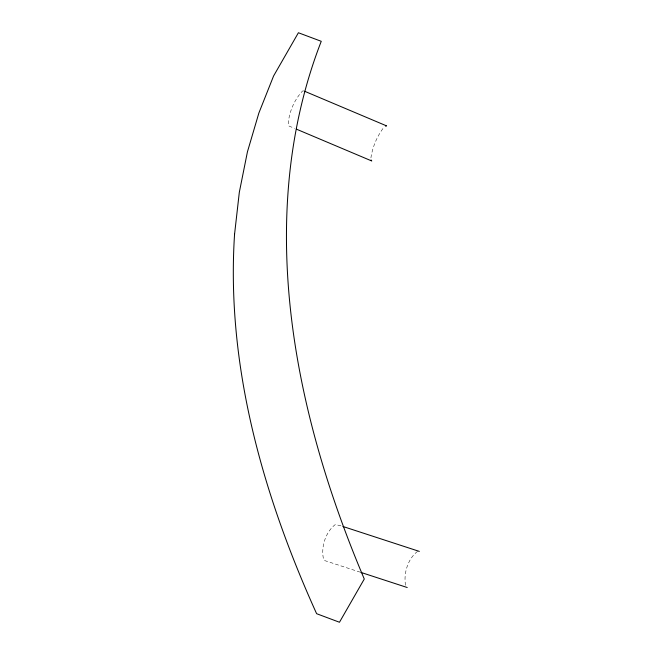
<?xml version="1.0" encoding="UTF-8"?>
<svg xmlns="http://www.w3.org/2000/svg" width="655" height="655" viewBox="0 0 655 655"><rect width="100%" height="100%" fill="white"/><g stroke="black" fill="none" stroke-linecap="round" stroke-linejoin="round"><path stroke-width="0.49" stroke-dasharray="3.27 2.46" d="M370.918 157.847C372.548 146.908 377.051 136.24 383.764 127.455M417.562 551.379C407.77 558.813 403.382 573.592 405.576 585.464M303.691 90.865L302.487 91.053C294.111 99.994 288.749 112.725 288.159 124.958L288.863 125.965L294.513 128.355M340.952 525.834L335.303 524.549C325.42 532.163 320.688 547.392 323.603 559.427L324.97 560.68L359.808 572.044"/><path stroke-width="0.98" d="M385.402 126.079L386.606 125.891L304.64 91.266M342.884 526.464L419.339 551.404M360.774 572.364L407.222 587.51M296.404 129.15L371.778 160.983L371.074 159.984M234.564 234.236C225.95 365.424 262.958 495.164 316.619 613.694L339.47 622.25L364.278 579.028A1938.178 948.604 29.9 0 1 321.253 41.306L298.402 32.75L273.594 75.972L258.856 113.069L247.426 151.87L239.321 192.283L234.564 234.236"/></g></svg>
